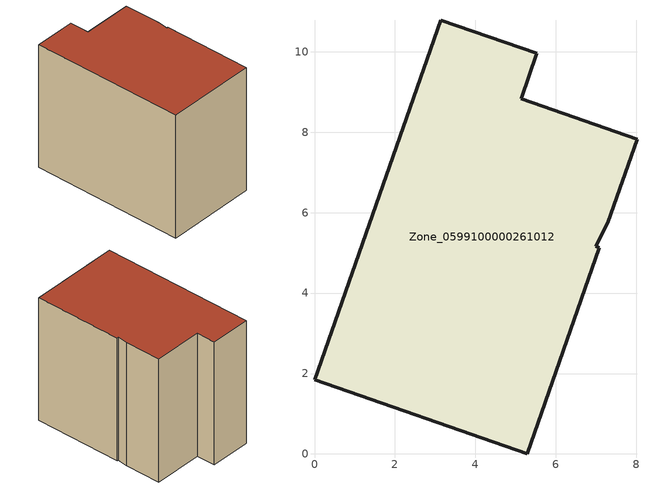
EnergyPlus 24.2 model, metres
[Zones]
Zone_0599100000261012
 floor ground (C_G): 8.02,7.83 7.29,5.75 7,5.16 7.08,5.13 5.29,0 0,1.84 3.14,10.79 5.53,9.96 5.14,8.83 z0
 wall outside (C_F): 3.14,10.79 0,1.84 5.29,0 7.08,5.13 7,5.16 7.29,5.75 8.02,7.83 5.14,8.83 5.53,9.96 3.14,10.79 z0:7.89
 roof outside (C_R): 7.29,5.75 8.02,7.83 5.14,8.83 5.53,9.96 3.14,10.79 0,1.84 5.29,0 7.08,5.13 7,5.16 z7.89
[BUILDING]
Pand.0599100000261012: North Axis=0; Terrain=City; Loads Convergence Tolerance Value=0.04; Temperature Convergence Tolerance Value=0.4; Solar Distribution=FullExterior; Maximum Number of Warmup Days=25; Minimum Number of Warmup Days=1
[Site:Location]
Rotterdam.The.Hague.AP_ZH_NLD Design_Conditions: Latitude=51.96; Longitude=4.45; Time Zone=1; Elevation=-4.5
[SITE:GROUNDTEMPERATURE:BUILDINGSURFACE]
18, 18, 18, 18, 18, 18, 18, 18, 18, 18, 18, 18
[MATERIAL] Thermal Absorptance=0.9; Solar Absorptance=0.7; Visible Absorptance=0.7
Name | Roughness | Thickness | Conductivity | Density | Specific Heat
G.TC.1975-1991 | MediumSmooth | 0.15 | 0.288461 | 540 | 1210
F.TC.1975-1991 | Rough | 0.3 | 0.230769 | 1920 | 840
R.TC.1975-1991 | MediumRough | 0.2 | 0.153846 | 1500 | 1000
[CONSTRUCTION]
C_G: G.TC.1975-1991
C_F: F.TC.1975-1991
C_R: R.TC.1975-1991
[ZONE]
Zone_0599100000261012: Type=1; Multiplier=1; Ceiling Height=Autocalculate; Volume=Autocalculate; Floor Area=autocalculate; Part of Total Floor Area=Yes
[ZONEINFILTRATION:DESIGNFLOWRATE]
Infil_Zone_0599100000261012: Zone or ZoneList or Space or SpaceList=Zone_0599100000261012; Schedule=AlwaysOn; Design Flow Rate Calculation Method=Flow/Area; Flow Rate per Floor Area=0.003; Constant Term Coefficient=1; Temperature Term Coefficient=0; Velocity Term Coefficient=0; Velocity Squared Term Coefficient=0
[HVACTEMPLATE:ZONE:IDEALLOADSAIRSYSTEM]
Zone_0599100000261012: Maximum Heating Supply Air Temperature=50; Minimum Cooling Supply Air Temperature=13; Maximum Heating Supply Air Humidity Ratio=0.0156; Minimum Cooling Supply Air Humidity Ratio=0.0077; Heating Limit=NoLimit; Cooling Limit=NoLimit; Dehumidification Control Type=ConstantSensibleHeatRatio; Cooling Sensible Heat Ratio=0.7; Dehumidification Setpoint=60; Humidification Control Type=None; Humidification Setpoint=30; Outdoor Air Method=None; Outdoor Air Flow Rate per Person=0.00944; Outdoor Air Flow Rate per Zone Floor Area=0; Outdoor Air Flow Rate per Zone=0; Demand Controlled Ventilation Type=None; Outdoor Air Economizer Type=NoEconomizer; Heat Recovery Type=None; Sensible Heat Recovery Effectiveness=0.7; Latent Heat Recovery Effectiveness=0.65
[ZONECONTROL:THERMOSTAT]
ThermostatControl_Zone_0599100000261012: Zone or ZoneList=Zone_0599100000261012; Control Type Schedule=DualSetpointControlType; Control 1=Thermostat_Zone_0599100000261012; Temperature Difference Between Cutout And Setpoint=0
[THERMOSTATSETPOINT:DUALSETPOINT]
Thermostat_Zone_0599100000261012: Heating Setpoint Temperature Schedule=HeatingSetpoint_Zone_0599100000261012; Cooling Setpoint Temperature Schedule=CoolingSetpoint_Zone_0599100000261012
[SCHEDULE:COMPACT]
HeatingSetpoint_Zone_0599100000261012: Through: 12/31, For: AllDays, Until: 24:00, 21
CoolingSetpoint_Zone_0599100000261012: Through: 12/31, For: AllDays, Until: 24:00, 24
DualSetpointControlType: Through: 12/31, For: AllDays, Until: 24:00, 4
AlwaysOn: Through: 12/31, For: AllDays, Until: 24:00, 1
